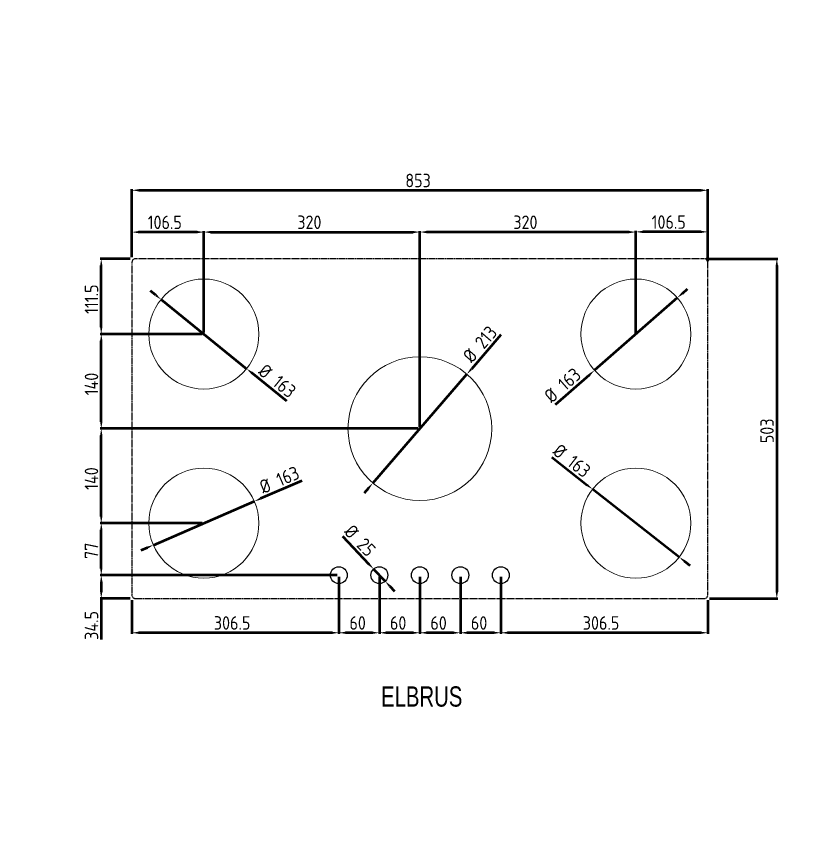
# Model space of a CAD drawing. Header units: millimetres. Extents: x 0 to 5589, y 0 to 7067.
# Drawn here: x 2467 to 3651, y 4432 to 5637 of the extents above; entities that cross this region are included whole.
import ezdxf

# ---------------------------------------------------------------- set-up
doc = ezdxf.new("R2010")
doc.units = ezdxf.units.MM
doc.linetypes.add('HIDDEN', pattern=[1.905, 1.27, -0.635])
for name, color, linetype, lineweight in [('BEM', 6, 'HIDDEN', 25), ('BEMATING', 5, 'Continuous', 50), ('CONTOUR', 255, 'HIDDEN', 25), ('SLD-0', 255, 'Continuous', 25)]:
    doc.layers.add(name, color=color, linetype=linetype, lineweight=lineweight)
doc.styles.add('SLDTEXTSTYLE0', font='ISOCP')
doc.styles.add('SLDTEXTSTYLE1', font='ISOCP', dxfattribs={"width": 0.96})
doc.styles.add('SLDTEXTSTYLE2', font='TXT', dxfattribs={"width": 0.75})
doc.dimstyles.new('SLDDIMSTYLE3', dxfattribs={"dimtxt": 20, "dimasz": 3.556, "dimexe": 0, "dimexo": 0.0625, "dimgap": 5, "dimtad": 1, "dimdec": 1, "dimrnd": 1e-09, "dimzin": 12, "dimdsep": 46, "dimtxsty": 'SLDTEXTSTYLE0', "dimblk1": 'NONE', "dimblk2": 'NONE', "dimsah": 1, "dimcen": 0.09, "dimadec": 0, "dimazin": 3, "dimtfac": 1, "dimtdec": 1, "dimtofl": 0, "dimtmove": 0, "dimatfit": 3, "dimldrblk": 'NONE', "dimfxl": 1, "dimfrac": 2, "dimtolj": 1, "dimtzin": 12, "dimarcsym": 0})
doc.dimstyles.new('SLDDIMSTYLE4', dxfattribs={"dimtxt": 20, "dimasz": 3.556, "dimexe": 0, "dimexo": 0.0625, "dimgap": 5, "dimtad": 1, "dimdec": 0, "dimrnd": 1e-09, "dimzin": 12, "dimdsep": 46, "dimtxsty": 'SLDTEXTSTYLE0', "dimblk1": 'NONE', "dimblk2": 'NONE', "dimsah": 1, "dimcen": 0.09, "dimadec": 0, "dimazin": 3, "dimtfac": 1, "dimtdec": 1, "dimtofl": 0, "dimtmove": 0, "dimatfit": 3, "dimldrblk": 'NONE', "dimfxl": 1, "dimfrac": 2, "dimtolj": 1, "dimtzin": 12, "dimarcsym": 0})
doc.dimstyles.new('SLDDIMSTYLE5', dxfattribs={"dimtxt": 20, "dimasz": 3.556, "dimexe": 0, "dimexo": 0.0625, "dimgap": 5, "dimtad": 1, "dimdec": 0, "dimrnd": 1e-09, "dimzin": 12, "dimdsep": 46, "dimtxsty": 'SLDTEXTSTYLE0', "dimblk1": 'NONE', "dimblk2": 'NONE', "dimsah": 1, "dimcen": 0, "dimadec": 0, "dimazin": 3, "dimtfac": 1, "dimtdec": 1, "dimtmove": 0, "dimatfit": 3, "dimldrblk": 'NONE', "dimfxl": 1, "dimfrac": 2, "dimtolj": 1, "dimtzin": 12, "dimarcsym": 0})

# ---------------------------------------------------------------- blocks, each defined once
blk = doc.blocks.new('_D_140')
at = {"layer": 'BEMATING'}
for p, q in [((3184.6, 4806.8), (3184.6, 4722.5)), ((3491.2, 4772.2), (3491.2, 4722.5)), ((3481.2, 4724), (3194.6, 4724))]:
    blk.add_line(p, q, dxfattribs=at)
for points in [[(3194.6, 4725.6), (3194.6, 4722.3), (3184.6, 4724)], [(3481.2, 4725.6), (3481.2, 4722.3), (3491.2, 4724)]]:
    blk.add_solid(points, dxfattribs=at)
at = {"layer": 'BEMATING', "insert": (3306, 4748.5), "char_height": 20, "attachment_point": 1, "style": 'SLDTEXTSTYLE1'}
blk.add_mtext('306.5', dxfattribs=at)
blk = doc.blocks.new('_None')
blk = doc.blocks.new('_D_141')
at = {"layer": 'BEMATING'}
for p, q in [((3124.6, 4806.8), (3124.6, 4722.5)), ((3184.6, 4806.8), (3184.6, 4722.5)), ((3174.6, 4724), (3134.6, 4724))]:
    blk.add_line(p, q, dxfattribs=at)
for points in [[(3134.6, 4725.6), (3134.6, 4722.3), (3124.6, 4724)], [(3174.6, 4725.6), (3174.6, 4722.3), (3184.6, 4724)]]:
    blk.add_solid(points, dxfattribs=at)
at = {"layer": 'BEMATING', "insert": (3140.2, 4748.5), "char_height": 20, "attachment_point": 1, "style": 'SLDTEXTSTYLE1'}
blk.add_mtext('60', dxfattribs=at)
blk = doc.blocks.new('_D_142')
at = {"layer": 'BEMATING'}
for p, q in [((3064.7, 4806.8), (3064.7, 4722.5)), ((3124.6, 4806.8), (3124.6, 4722.5)), ((3114.6, 4724), (3074.7, 4724))]:
    blk.add_line(p, q, dxfattribs=at)
for points in [[(3074.7, 4725.6), (3074.7, 4722.3), (3064.7, 4724)], [(3114.6, 4725.6), (3114.6, 4722.3), (3124.6, 4724)]]:
    blk.add_solid(points, dxfattribs=at)
at = {"layer": 'BEMATING', "insert": (3080.2, 4748.4), "char_height": 20, "attachment_point": 1, "style": 'SLDTEXTSTYLE1'}
blk.add_mtext('60', dxfattribs=at)
blk = doc.blocks.new('_D_143')
at = {"layer": 'BEMATING'}
for p, q in [((3004.7, 4806.8), (3004.7, 4722.5)), ((3064.7, 4806.8), (3064.7, 4722.5)), ((3054.7, 4724), (3014.7, 4724))]:
    blk.add_line(p, q, dxfattribs=at)
for points in [[(3014.7, 4725.6), (3014.7, 4722.3), (3004.7, 4724)], [(3054.7, 4725.6), (3054.7, 4722.3), (3064.7, 4724)]]:
    blk.add_solid(points, dxfattribs=at)
at = {"layer": 'BEMATING', "insert": (3020.3, 4748.5), "char_height": 20, "attachment_point": 1, "style": 'SLDTEXTSTYLE1'}
blk.add_mtext('60', dxfattribs=at)
blk = doc.blocks.new('_D_144')
at = {"layer": 'BEMATING'}
for p, q in [((2944.7, 4806.8), (2944.7, 4722.5)), ((3004.7, 4806.8), (3004.7, 4722.5)), ((2994.7, 4724), (2954.7, 4724))]:
    blk.add_line(p, q, dxfattribs=at)
for points in [[(2954.7, 4725.6), (2954.7, 4722.3), (2944.7, 4724)], [(2994.7, 4725.6), (2994.7, 4722.3), (3004.7, 4724)]]:
    blk.add_solid(points, dxfattribs=at)
at = {"layer": 'BEMATING', "insert": (2960.3, 4748.5), "char_height": 20, "attachment_point": 1, "style": 'SLDTEXTSTYLE1'}
blk.add_mtext('60', dxfattribs=at)
blk = doc.blocks.new('_D_145')
at = {"layer": 'BEMATING'}
for p, q in [((2944.7, 4806.8), (2944.7, 4722.5)), ((2638.2, 4772.3), (2638.2, 4722.5)), ((2934.7, 4724), (2648.2, 4724))]:
    blk.add_line(p, q, dxfattribs=at)
for points in [[(2648.2, 4725.6), (2648.2, 4722.3), (2638.2, 4724)], [(2934.7, 4725.6), (2934.7, 4722.3), (2944.7, 4724)]]:
    blk.add_solid(points, dxfattribs=at)
at = {"layer": 'BEMATING', "insert": (2759.5, 4748.5), "char_height": 20, "attachment_point": 1, "style": 'SLDTEXTSTYLE1'}
blk.add_mtext('306.5', dxfattribs=at)
blk = doc.blocks.new('_D_146')
at = {"layer": 'BEMATING'}
for p, q in [((2942.2, 4809.3), (2591.2, 4809.3)), ((2592.7, 4799.3), (2592.7, 4784.8)), ((2635.7, 4774.8), (2591.2, 4774.8)), ((2592.7, 4774.8), (2592.7, 4713.9))]:
    blk.add_line(p, q, dxfattribs=at)
for points in [[(2591, 4799.3), (2594.4, 4799.3), (2592.7, 4809.3)], [(2591, 4784.8), (2594.4, 4784.8), (2592.7, 4774.8)]]:
    blk.add_solid(points, dxfattribs=at)
at = {"layer": 'BEMATING', "insert": (2568.2, 4713.5), "char_height": 20, "attachment_point": 1, "rotation": 90, "style": 'SLDTEXTSTYLE1'}
blk.add_mtext('34.5', dxfattribs=at)
blk = doc.blocks.new('_D_147')
at = {"layer": 'BEMATING'}
for p, q in [((2742.2, 4886.3), (2591.2, 4886.3)), ((2592.7, 4819.3), (2592.7, 4876.3)), ((2942.2, 4809.3), (2591.2, 4809.3))]:
    blk.add_line(p, q, dxfattribs=at)
for points in [[(2591, 4876.3), (2594.4, 4876.3), (2592.7, 4886.3)], [(2591, 4819.3), (2594.4, 4819.3), (2592.7, 4809.3)]]:
    blk.add_solid(points, dxfattribs=at)
at = {"layer": 'BEMATING', "insert": (2568.2, 4833.3), "char_height": 20, "attachment_point": 1, "rotation": 90, "style": 'SLDTEXTSTYLE1'}
blk.add_mtext('77', dxfattribs=at)
blk = doc.blocks.new('_D_148')
at = {"layer": 'BEMATING'}
for p, q in [((3062.2, 5026.3), (2591.2, 5026.3)), ((2592.7, 4896.3), (2592.7, 5016.3)), ((2742.2, 4886.3), (2591.2, 4886.3))]:
    blk.add_line(p, q, dxfattribs=at)
for points in [[(2591, 5016.3), (2594.4, 5016.3), (2592.7, 5026.3)], [(2591, 4896.3), (2594.4, 4896.3), (2592.7, 4886.3)]]:
    blk.add_solid(points, dxfattribs=at)
at = {"layer": 'BEMATING', "insert": (2568.2, 4935.6), "char_height": 20, "attachment_point": 1, "rotation": 90, "style": 'SLDTEXTSTYLE1'}
blk.add_mtext('140', dxfattribs=at)
blk = doc.blocks.new('_D_149')
at = {"layer": 'BEMATING'}
for p, q in [((2742.2, 5166.3), (2591.2, 5166.3)), ((2592.7, 5036.3), (2592.7, 5156.3)), ((3062.2, 5026.3), (2591.2, 5026.3))]:
    blk.add_line(p, q, dxfattribs=at)
for points in [[(2591, 5156.3), (2594.4, 5156.3), (2592.7, 5166.3)], [(2591, 5036.3), (2594.4, 5036.3), (2592.7, 5026.3)]]:
    blk.add_solid(points, dxfattribs=at)
at = {"layer": 'BEMATING', "insert": (2568.2, 5075.6), "char_height": 20, "attachment_point": 1, "rotation": 90, "style": 'SLDTEXTSTYLE1'}
blk.add_mtext('140', dxfattribs=at)
blk = doc.blocks.new('_D_150')
at = {"layer": 'BEMATING'}
for p, q in [((2744.7, 5280.3), (2744.7, 5318.8)), ((2754.7, 5317.3), (3054.7, 5317.3)), ((3064.7, 5028.8), (3064.7, 5318.8))]:
    blk.add_line(p, q, dxfattribs=at)
for points in [[(2754.7, 5318.9), (2754.7, 5315.6), (2744.7, 5317.3)], [(3054.7, 5318.9), (3054.7, 5315.6), (3064.7, 5317.3)]]:
    blk.add_solid(points, dxfattribs=at)
at = {"layer": 'BEMATING', "insert": (2883.1, 5341.8), "char_height": 20, "attachment_point": 1, "style": 'SLDTEXTSTYLE1'}
blk.add_mtext('320', dxfattribs=at)
blk = doc.blocks.new('_D_151')
at = {"layer": 'BEMATING'}
for p, q in [((2638.2, 5280.1), (2638.2, 5380.6)), ((2648.2, 5379.1), (3481.2, 5379.1)), ((3491.2, 5280.2), (3491.2, 5380.6))]:
    blk.add_line(p, q, dxfattribs=at)
for points in [[(2648.2, 5380.8), (2648.2, 5377.5), (2638.2, 5379.1)], [(3481.2, 5380.8), (3481.2, 5377.5), (3491.2, 5379.1)]]:
    blk.add_solid(points, dxfattribs=at)
at = {"layer": 'BEMATING', "insert": (3043.1, 5403.6), "char_height": 20, "attachment_point": 1, "style": 'SLDTEXTSTYLE1'}
blk.add_mtext('853', dxfattribs=at)
blk = doc.blocks.new('_D_152')
at = {"layer": 'BEMATING'}
for p, q in [((3488.7, 5277.8), (3594.9, 5277.8)), ((3593.4, 5267.8), (3593.4, 4784.8)), ((3493.7, 4774.8), (3594.9, 4774.8))]:
    blk.add_line(p, q, dxfattribs=at)
for points in [[(3591.7, 5267.8), (3595.1, 5267.8), (3593.4, 5277.8)], [(3591.7, 4784.8), (3595.1, 4784.8), (3593.4, 4774.8)]]:
    blk.add_solid(points, dxfattribs=at)
at = {"layer": 'BEMATING', "insert": (3568.9, 5004.7), "char_height": 20, "attachment_point": 1, "rotation": 90, "style": 'SLDTEXTSTYLE1'}
blk.add_mtext('503', dxfattribs=at)
blk = doc.blocks.new('_D_153')
at = {"layer": 'BEMATING'}
for p, q in [((3453.5, 5226.5), (3461, 5233.1)), ((3446, 5219.9), (3323.3, 5112.6)), ((3265.5, 5062), (3315.8, 5106))]:
    blk.add_line(p, q, dxfattribs=at)
for points in [[(3452.4, 5227.8), (3454.6, 5225.3), (3446, 5219.9)], [(3314.7, 5107.2), (3316.9, 5104.7), (3323.3, 5112.6)]]:
    blk.add_solid(points, dxfattribs=at)
at = {"layer": 'BEMATING', "char_height": 20, "attachment_point": 1, "rotation": 41.1888, "style": 'SLDTEXTSTYLE1'}
for s, insert in [('163', (3267.1, 5096)), ('%%c', (3246.7, 5078.1))]:
    blk.add_mtext(s, dxfattribs=dict(at, insert=insert))
blk = doc.blocks.new('_D_154')
at = {"layer": 'BEMATING'}
for p, q in [((3259.9, 4983.8), (3312.6, 4942.6)), ((3448.9, 4836), (3320.5, 4936.5)), ((3456.7, 4829.9), (3464.6, 4823.7))]:
    blk.add_line(p, q, dxfattribs=at)
for points in [[(3313.6, 4943.9), (3311.6, 4941.3), (3320.5, 4936.5)], [(3457.8, 4831.2), (3455.7, 4828.6), (3448.9, 4836)]]:
    blk.add_solid(points, dxfattribs=at)
at = {"layer": 'BEMATING', "char_height": 20, "attachment_point": 1, "rotation": 321.9705, "style": 'SLDTEXTSTYLE1'}
for s, insert in [('%%c', (3272.2, 5005.3)), ('163', (3293.6, 4988.5))]:
    blk.add_mtext(s, dxfattribs=dict(at, insert=insert))
blk = doc.blocks.new('_D_155')
at = {"layer": 'BEMATING'}
for p, q in [((3184.6, 5164.9), (3140.9, 5114.4)), ((2995, 4945.7), (3134.3, 5106.8)), ((2988.4, 4938.1), (2981.9, 4930.6))]:
    blk.add_line(p, q, dxfattribs=at)
for points in [[(3139.6, 5115.4), (3142.1, 5113.3), (3134.3, 5106.8)], [(2987.2, 4939.2), (2989.7, 4937.1), (2995, 4945.7)]]:
    blk.add_solid(points, dxfattribs=at)
at = {"layer": 'BEMATING', "char_height": 20, "attachment_point": 1, "rotation": 49.1358, "style": 'SLDTEXTSTYLE1'}
for s, insert in [('213', (3144.3, 5155.8)), ('%%c', (3126.6, 5135.3))]:
    blk.add_mtext(s, dxfattribs=dict(at, insert=insert))
blk = doc.blocks.new('_D_156')
at = {"layer": 'BEMATING'}
for p, q in [((2673.5, 5223.8), (2665.7, 5230.1)), ((2681.3, 5217.5), (2808, 5115)), ((2867.8, 5066.7), (2815.8, 5108.7))]:
    blk.add_line(p, q, dxfattribs=at)
for points in [[(2674.5, 5225.1), (2672.5, 5222.5), (2681.3, 5217.5)], [(2816.9, 5110), (2814.8, 5107.4), (2808, 5115)]]:
    blk.add_solid(points, dxfattribs=at)
at = {"layer": 'BEMATING', "char_height": 20, "attachment_point": 1, "rotation": 321.0549, "style": 'SLDTEXTSTYLE1'}
for s, insert in [('%%c', (2836.2, 5123.7)), ('163', (2857.4, 5106.7))]:
    blk.add_mtext(s, dxfattribs=dict(at, insert=insert))
blk = doc.blocks.new('_D_157')
at = {"layer": 'BEMATING'}
for p, q in [((2890, 4949.1), (2828.6, 4922.6)), ((2669.9, 4853.9), (2819.5, 4918.6)), ((2660.7, 4849.9), (2651.5, 4846))]:
    blk.add_line(p, q, dxfattribs=at)
for points in [[(2828, 4924.1), (2829.3, 4921), (2819.5, 4918.6)], [(2660, 4851.5), (2661.3, 4848.4), (2669.9, 4853.9)]]:
    blk.add_solid(points, dxfattribs=at)
at = {"layer": 'BEMATING', "char_height": 20, "attachment_point": 1, "rotation": 23.3814, "style": 'SLDTEXTSTYLE1'}
for s, insert in [('163', (2849.8, 4958.4)), ('%%c', (2824.8, 4947.6))]:
    blk.add_mtext(s, dxfattribs=dict(at, insert=insert))
blk = doc.blocks.new('_D_176')
at = {"layer": 'BEMATING'}
for p, q in [((4379.1, 5229.5), (4386.3, 5236.5)), ((4371.9, 5222.6), (4254.2, 5109.9)), ((4198.7, 5056.7), (4246.9, 5103))]:
    blk.add_line(p, q, dxfattribs=at)
for points in [[(4377.9, 5230.7), (4380.3, 5228.3), (4371.9, 5222.6)], [(4245.8, 5104.2), (4248.1, 5101.8), (4254.2, 5109.9)]]:
    blk.add_solid(points, dxfattribs=at)
at = {"layer": 'BEMATING', "char_height": 20, "attachment_point": 1, "rotation": 43.7644, "style": 'SLDTEXTSTYLE1'}
for s, insert in [('163', (4198.8, 5090.7)), ('%%c', (4179.2, 5072))]:
    blk.add_mtext(s, dxfattribs=dict(at, insert=insert))
blk = doc.blocks.new('_D_177')
at = {"layer": 'BEMATING'}
for p, q in [((4200.4, 4997.6), (4248, 4950.6)), ((4371, 4828.9), (4255.1, 4943.6)), ((4378.1, 4821.9), (4385.2, 4814.9))]:
    blk.add_line(p, q, dxfattribs=at)
for points in [[(4249.1, 4951.8), (4246.8, 4949.4), (4255.1, 4943.6)], [(4379.2, 4823.1), (4376.9, 4820.7), (4371, 4828.9)]]:
    blk.add_solid(points, dxfattribs=at)
at = {"layer": 'BEMATING', "char_height": 20, "attachment_point": 1, "rotation": 315.3154, "style": 'SLDTEXTSTYLE1'}
for s, insert in [('%%c', (4215.1, 5017.5)), ('163', (4234.4, 4998.4))]:
    blk.add_mtext(s, dxfattribs=dict(at, insert=insert))
blk = doc.blocks.new('_D_178')
at = {"layer": 'BEMATING'}
for p, q in [((4487.8, 5004.5), (4532.2, 4954.6)), ((4647.2, 4825.4), (4538.8, 4947.1)), ((4653.8, 4817.9), (4660.5, 4810.4))]:
    blk.add_line(p, q, dxfattribs=at)
for points in [[(4533.4, 4955.7), (4530.9, 4953.5), (4538.8, 4947.1)], [(4655.1, 4819), (4652.6, 4816.8), (4647.2, 4825.4)]]:
    blk.add_solid(points, dxfattribs=at)
at = {"layer": 'BEMATING', "char_height": 20, "attachment_point": 1, "rotation": 311.6683, "style": 'SLDTEXTSTYLE1'}
for s, insert in [('%%c', (4503.7, 5023.5)), ('163', (4521.7, 5003.2))]:
    blk.add_mtext(s, dxfattribs=dict(at, insert=insert))
blk = doc.blocks.new('_D_179')
at = {"layer": 'BEMATING'}
for p, q in [((4667.8, 5219), (4676, 5224.8)), ((4659.6, 5213.2), (4526.4, 5119.3)), ((4463.6, 5075), (4518.2, 5113.5))]:
    blk.add_line(p, q, dxfattribs=at)
for points in [[(4666.8, 5220.4), (4668.7, 5217.6), (4659.6, 5213.2)], [(4517.3, 5114.9), (4519.2, 5112.1), (4526.4, 5119.3)]]:
    blk.add_solid(points, dxfattribs=at)
at = {"layer": 'BEMATING', "char_height": 20, "attachment_point": 1, "rotation": 35.1999, "style": 'SLDTEXTSTYLE1'}
for s, insert in [('163', (4468.8, 5108.6)), ('%%c', (4446.6, 5092.9))]:
    blk.add_mtext(s, dxfattribs=dict(at, insert=insert))
blk = doc.blocks.new('_D_180')
at = {"layer": 'BEMATING'}
for p, q in [((4119.1, 5103.9), (4058.6, 5075.6)), ((3856.5, 4981.2), (4049.5, 5071.3)), ((3847.5, 4976.9), (3838.4, 4972.7))]:
    blk.add_line(p, q, dxfattribs=at)
for points in [[(4057.9, 5077.1), (4059.3, 5074.1), (4049.5, 5071.3)], [(3846.8, 4978.4), (3848.2, 4975.4), (3856.5, 4981.2)]]:
    blk.add_solid(points, dxfattribs=at)
at = {"layer": 'BEMATING', "char_height": 20, "attachment_point": 1, "rotation": 25.0496, "style": 'SLDTEXTSTYLE1'}
for s, insert in [('213', (4078.6, 5112)), ('%%c', (4054, 5100.5))]:
    blk.add_mtext(s, dxfattribs=dict(at, insert=insert))
blk = doc.blocks.new('_D_203')
at = {"layer": 'BEMATING'}
for p, q in [((2349.1, 6097.9), (2406, 6072)), ((2609.1, 5979.8), (2415.2, 6067.9)), ((2618.2, 5975.7), (2627.3, 5971.5))]:
    blk.add_line(p, q, dxfattribs=at)
for points in [[(2405.4, 6070.5), (2406.7, 6073.5), (2415.2, 6067.9)], [(2618.9, 5977.2), (2617.5, 5974.1), (2609.1, 5979.8)]]:
    blk.add_solid(points, dxfattribs=at)
at = {"layer": 'BEMATING', "char_height": 20, "attachment_point": 1, "rotation": 335.5679, "style": 'SLDTEXTSTYLE1'}
for s, insert in [('%%c', (2354.1, 6122.5)), ('213', (2378.8, 6111.3))]:
    blk.add_mtext(s, dxfattribs=dict(at, insert=insert))
blk = doc.blocks.new('_D_219')
at = {"layer": 'BEMATING'}
for p, q in [((2950.1, 4866.8), (2989.2, 4825.6)), ((3013.3, 4800.2), (2996.1, 4818.3)), ((3020.1, 4792.9), (3027, 4785.7))]:
    blk.add_line(p, q, dxfattribs=at)
for points in [[(2990.4, 4826.7), (2988, 4824.4), (2996.1, 4818.3)], [(3021.4, 4794.1), (3018.9, 4791.8), (3013.3, 4800.2)]]:
    blk.add_solid(points, dxfattribs=at)
at = {"layer": 'BEMATING', "char_height": 20, "attachment_point": 1, "rotation": 313.4811, "style": 'SLDTEXTSTYLE1'}
for s, insert in [('%%c', (2965.5, 4886.1)), ('25', (2984.2, 4866.4))]:
    blk.add_mtext(s, dxfattribs=dict(at, insert=insert))
blk = doc.blocks.new('_D_220')
at = {"layer": 'BEMATING'}
for p, q in [((4066.7, 4852.7), (4114.2, 4821.6)), ((4143.5, 4802.4), (4122.6, 4816.1)), ((4151.8, 4796.9), (4160.2, 4791.4))]:
    blk.add_line(p, q, dxfattribs=at)
for points in [[(4115.1, 4823), (4113.3, 4820.2), (4122.6, 4816.1)], [(4152.7, 4798.3), (4150.9, 4795.5), (4143.5, 4802.4)]]:
    blk.add_solid(points, dxfattribs=at)
at = {"layer": 'BEMATING', "char_height": 20, "attachment_point": 1, "rotation": 326.7606, "style": 'SLDTEXTSTYLE1'}
for s, insert in [('%%c', (4077.3, 4875.1)), ('25', (4100, 4860.2))]:
    blk.add_mtext(s, dxfattribs=dict(at, insert=insert))
blk = doc.blocks.new('_D_268')
at = {"layer": 'BEMATING'}
for p, q in [((3384.7, 5167.5), (3384.7, 5319.1)), ((3481.2, 5317.6), (3394.7, 5317.6)), ((3491.2, 5274), (3491.2, 5319.1))]:
    blk.add_line(p, q, dxfattribs=at)
for points in [[(3394.7, 5319.2), (3394.7, 5315.9), (3384.7, 5317.6)], [(3481.2, 5319.2), (3481.2, 5315.9), (3491.2, 5317.6)]]:
    blk.add_solid(points, dxfattribs=at)
at = {"layer": 'BEMATING', "insert": (3408, 5342.1), "char_height": 20, "attachment_point": 1, "style": 'SLDTEXTSTYLE1'}
blk.add_mtext('106.5', dxfattribs=at)
blk = doc.blocks.new('_D_269')
at = {"layer": 'BEMATING'}
for p, q in [((3064.7, 5028.8), (3064.7, 5318.8)), ((3374.7, 5317.3), (3074.7, 5317.3)), ((3384.7, 5168.8), (3384.7, 5318.8))]:
    blk.add_line(p, q, dxfattribs=at)
for points in [[(3074.7, 5318.9), (3074.7, 5315.6), (3064.7, 5317.3)], [(3374.7, 5318.9), (3374.7, 5315.6), (3384.7, 5317.3)]]:
    blk.add_solid(points, dxfattribs=at)
at = {"layer": 'BEMATING', "insert": (3203.1, 5341.8), "char_height": 20, "attachment_point": 1, "style": 'SLDTEXTSTYLE1'}
blk.add_mtext('320', dxfattribs=at)
blk = doc.blocks.new('_D_270')
at = {"layer": 'BEMATING'}
for p, q in [((2635.7, 5277.7), (2591.2, 5277.7)), ((2592.7, 5176.3), (2592.7, 5267.7)), ((2635.7, 5166.3), (2591.2, 5166.3))]:
    blk.add_line(p, q, dxfattribs=at)
for points in [[(2591, 5267.7), (2594.3, 5267.7), (2592.7, 5277.7)], [(2591, 5176.3), (2594.3, 5176.3), (2592.7, 5166.3)]]:
    blk.add_solid(points, dxfattribs=at)
at = {"layer": 'BEMATING', "insert": (2568.2, 5196.2), "char_height": 20, "attachment_point": 1, "rotation": 90, "style": 'SLDTEXTSTYLE1'}
blk.add_mtext('111.5', dxfattribs=at)
blk = doc.blocks.new('_D_302')
at = {"layer": 'BEMATING'}
for p, q in [((2638.1, 5280.3), (2638.1, 5318.7)), ((2734.7, 5317.2), (2648.1, 5317.2)), ((2744.7, 5168.8), (2744.7, 5318.7))]:
    blk.add_line(p, q, dxfattribs=at)
for points in [[(2648.1, 5318.9), (2648.1, 5315.5), (2638.1, 5317.2)], [(2734.7, 5315.5), (2734.7, 5318.9), (2744.7, 5317.2)]]:
    blk.add_solid(points, dxfattribs=at)
at = {"layer": 'BEMATING', "insert": (2661.5, 5341.7), "char_height": 20, "attachment_point": 1, "style": 'SLDTEXTSTYLE1'}
blk.add_mtext('106.5', dxfattribs=at)

msp = doc.modelspace()

# ---------------------------------------------------------------- linework, layer by layer
at = {"layer": 'BEM', "linetype": 'HIDDEN', "lineweight": 25}
for p, q in [((3486.17, 5277.75), (2643.17, 5277.75)), ((2638.17, 5272.75), (2638.17, 4779.75)), ((3491.17, 4779.75), (3491.17, 5272.75)), ((2643.17, 4774.75), (3486.17, 4774.75))]:
    msp.add_line(p, q, dxfattribs=at)
for centre, start, end in [((2643.17, 5272.75), 90, 180), ((3486.17, 5272.75), 0, 90), ((2643.17, 4779.75), 180, 270), ((3486.17, 4779.75), 270, 0)]:
    msp.add_arc(centre, 5, start, end, dxfattribs=at)
at = {"layer": 'CONTOUR', "color": 7, "linetype": 'Continuous', "lineweight": 18}
for centre, radius in [((2744.66, 5166.25), 81.5), ((3384.66, 5166.25), 81.5), ((3064.66, 5026.25), 106.5), ((2744.66, 4886.25), 81.5), ((3384.66, 4886.25), 81.5)]:
    msp.add_circle(centre, radius, dxfattribs=at)
at = {"layer": 'CONTOUR', "color": 7, "linetype": 'Continuous', "lineweight": 25}
for centre in [(2944.66, 4809.25), (3004.66, 4809.25), (3064.66, 4809.25), (3124.65, 4809.25), (3184.65, 4809.25)]:
    msp.add_circle(centre, 12.5, dxfattribs=at)

# ---------------------------------------------------------------- texts
at = {"layer": 'SLD-0', "insert": (3007.18, 4644.6), "char_height": 30, "attachment_point": 1, "style": 'SLDTEXTSTYLE2'}
msp.add_mtext('ELBRUS', dxfattribs=at)

# ---------------------------------------------------------------- dimensions: what is measured, and where the dimension line sits
at = {"layer": 'BEMATING'}
for p1, picture, middle in [((81.98, 196.59), '_D_203', (2378.4, 6098.87)), ((104.46, 125.13), '_D_176', (4210.2, 5085.78)), ((89.33, 136.34), '_D_153', (3278.33, 5090.48)), ((76.47, 143.95), '_D_156', (2853.87, 5094.7)), ((108.3, 121.82), '_D_179', (4479.36, 5101.99)), ((110.89, 181.86), '_D_155', (3156.18, 5151.91)), ((131.67, 167.42), '_D_180', (4087.86, 5103.62)), ((111.64, 118.77), '_D_178', (4516.36, 4991.94)), ((107.87, 122.2), '_D_177', (4229.79, 4986.85)), ((92.82, 133.99), '_D_154', (3290.34, 4976.53)), ((79.83, 142.11), '_D_157', (2858.75, 4949.74)), ((13.25, 21.2), '_D_219', (2975.62, 4858.77)), ((16.29, 18.96), '_D_220', (4093.38, 4850.77))]:
    dim = msp.add_diameter_dim_2p(p1=p1, p2=(0, 0), dimstyle='SLDDIMSTYLE5', dxfattribs=at)
    dim.commit()
    dim.dimension.update_dxf_attribs({"geometry": picture, "text_midpoint": middle, "dimtype": 163})
for base, p1, p2, dimstyle, picture, middle in [((2638.15, 5392.12), (3491.16, 5277.75), (2638.15, 5277.65), 'SLDDIMSTYLE4', '_D_151', (3064.66, 5392.12)), ((2744.66, 5330.21), (2638.14, 5277.82), (2744.66, 5166.25), 'SLDDIMSTYLE3', '_D_302', (2691.4, 5330.21)), ((2744.66, 5330.28), (3064.66, 5026.25), (2744.66, 5277.75), 'SLDDIMSTYLE4', '_D_150', (2904.66, 5330.28)), ((3384.66, 5330.28), (3064.66, 5026.25), (3384.66, 5166.25), 'SLDDIMSTYLE4', '_D_269', (3224.66, 5330.28)), ((3491.17, 5330.57), (3384.66, 5165.04), (3491.17, 5271.54), 'SLDDIMSTYLE3', '_D_268', (3437.92, 5330.57)), ((2944.66, 4736.97), (2638.15, 4774.82), (2944.66, 4809.25), 'SLDDIMSTYLE3', '_D_145', (2791.41, 4736.97)), ((3004.66, 4736.97), (2944.66, 4809.25), (3004.66, 4809.25), 'SLDDIMSTYLE4', '_D_144', (2974.66, 4736.97)), ((3064.66, 4736.97), (3004.66, 4809.25), (3064.66, 4809.25), 'SLDDIMSTYLE4', '_D_143', (3034.66, 4736.97)), ((3124.65, 4736.96), (3064.66, 4809.25), (3124.65, 4809.25), 'SLDDIMSTYLE4', '_D_142', (3094.65, 4736.96)), ((3184.65, 4736.97), (3124.65, 4809.25), (3184.65, 4809.25), 'SLDDIMSTYLE4', '_D_141', (3154.65, 4736.97)), ((3491.17, 4736.97), (3184.65, 4809.25), (3491.17, 4774.74), 'SLDDIMSTYLE3', '_D_140', (3337.91, 4736.97))]:
    dim = msp.add_linear_dim(base=base, p1=p1, p2=p2, dimstyle=dimstyle, dxfattribs=at)
    dim.commit()
    dim.dimension.update_dxf_attribs({"geometry": picture, "text_midpoint": middle, "dimtype": 160})
for base, p1, p2, dimstyle, picture, middle in [((2579.67, 5166.25), (2638.17, 5277.72), (2638.17, 5166.25), 'SLDDIMSTYLE3', '_D_270', (2579.67, 5221.99)), ((3580.39, 5277.75), (3491.17, 4774.76), (3486.17, 5277.75), 'SLDDIMSTYLE4', '_D_152', (3580.39, 5026.26)), ((2579.69, 5026.25), (2744.66, 5166.25), (3064.66, 5026.25), 'SLDDIMSTYLE4', '_D_149', (2579.69, 5096.25)), ((2579.69, 4886.25), (3064.66, 5026.25), (2744.66, 4886.25), 'SLDDIMSTYLE4', '_D_148', (2579.69, 4956.25)), ((2579.69, 4809.25), (2744.66, 4886.25), (2944.66, 4809.25), 'SLDDIMSTYLE4', '_D_147', (2579.69, 4847.75)), ((2579.69, 4809.25), (2638.17, 4774.75), (2944.66, 4809.25), 'SLDDIMSTYLE3', '_D_146', (2579.69, 4739.34))]:
    dim = msp.add_linear_dim(base=base, p1=p1, p2=p2, angle=90, dimstyle=dimstyle, dxfattribs=at)
    dim.commit()
    dim.dimension.update_dxf_attribs({"geometry": picture, "text_midpoint": middle, "dimtype": 160})

doc.saveas('drawing.dxf')
